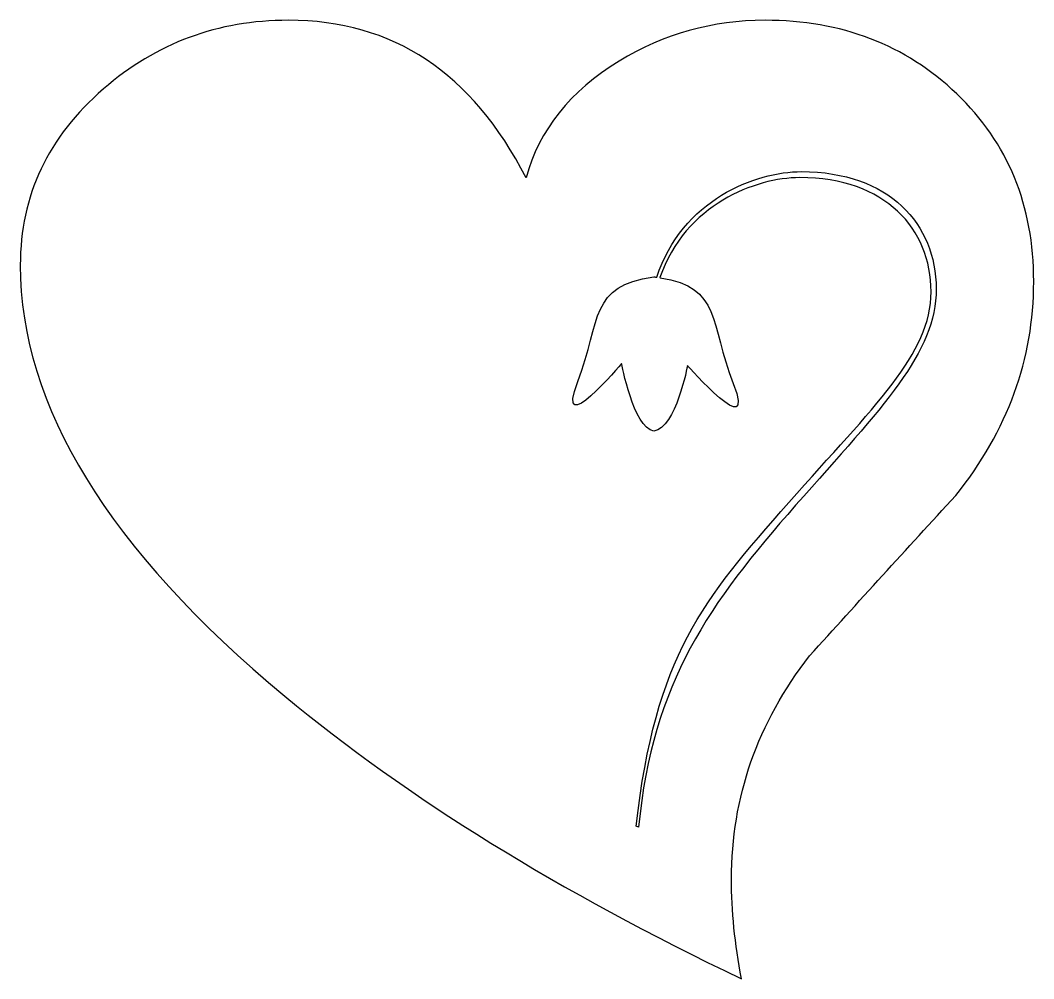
# Model space of a CAD drawing. Header units: centimetres. Extents: x -10.5 to 10.5, y -10 to 10.
import ezdxf

# ---------------------------------------------------------------- set-up
doc = ezdxf.new("R2010")
doc.units = ezdxf.units.CM
doc.header["$MEASUREMENT"] = 0
doc.layers.add('Camada 1', color=7, linetype='Continuous')

msp = doc.modelspace()

# ---------------------------------------------------------------- linework, layer by layer
at = {"layer": 'Camada 1'}
for points, knots in [([(-8.81649, 8.54707), (-7.71651, 9.50013), (-6.43389, 9.97635), (-4.96727, 9.97635), (-4.96727, 9.97635), (-2.78779, 9.97635), (-1.13793, 8.88307), (-0.01972, 6.69631), (-0.01972, 6.69631), (0.25338, 7.69278), (0.9001, 8.50304), (1.91748, 9.12532), (1.91748, 9.12532), (2.85243, 9.69243), (3.86375, 9.97635), (4.95394, 9.97635), (4.95394, 9.97635), (6.54837, 9.97635), (7.87901, 9.46499), (8.94576, 8.4442), (8.94576, 8.4442), (10.0137, 7.42251), (10.54731, 6.11944), (10.54731, 4.5348), (10.54731, 4.5348), (10.54731, 2.9223), (10.00703, 1.43862), (8.92441, 0.08244), (8.92441, 0.08244), (7.90497, -1.02598), (6.89111, -2.13913), (5.88085, -3.25647), (5.88085, -3.25647), (4.79706, -4.64881), (4.25636, -6.19832), (4.25636, -7.90065), (4.25636, -7.90065), (4.25636, -8.56057), (4.32618, -9.25312), (4.46197, -9.97633), (4.46197, -9.97633), (0.68097, -8.17198), (-2.48684, -6.21102), (-5.04051, -4.09414), (-5.04051, -4.09414), (-8.71121, -1.04333), (-10.54731, 1.94654), (-10.54731, 4.87815), (-10.54731, 4.87815), (-10.54731, 6.32537), (-9.96999, 7.54883), (-8.81649, 8.54707)], [0, 0, 0, 0, 0.07142857, 0.07142857, 0.07142857, 0.07142857, 0.14285714, 0.14285714, 0.14285714, 0.14285714, 0.21428571, 0.21428571, 0.21428571, 0.21428571, 0.28571429, 0.28571429, 0.28571429, 0.28571429, 0.35714286, 0.35714286, 0.35714286, 0.35714286, 0.42857143, 0.42857143, 0.42857143, 0.42857143, 0.5, 0.5, 0.5, 0.5, 0.57142857, 0.57142857, 0.57142857, 0.57142857, 0.64285714, 0.64285714, 0.64285714, 0.64285714, 0.71428571, 0.71428571, 0.71428571, 0.71428571, 0.78571429, 0.78571429, 0.78571429, 0.78571429, 0.85714286, 0.85714286, 0.85714286, 0.85714286, 1, 1, 1, 1]), ([(2.76581, 4.61973), (3.29598, 6.14881), (4.76355, 6.70063), (5.6794, 6.70063), (5.6794, 6.70063), (7.4605, 6.70063), (8.41059, 5.63179), (8.41059, 4.32544), (8.41059, 4.32544), (8.41059, 3.01906), (7.2296, 1.95456), (5.44834, -0.06437), (5.44834, -0.06437), (3.66695, -2.08298), (2.66865, -3.25757), (2.27334, -6.80241), (2.27334, -6.80241), (2.27334, -6.80241), (2.32287, -6.81781), (2.32287, -6.81781), (2.32287, -6.81781), (2.61034, -3.80807), (3.81229, -2.13775), (5.59177, -0.12131), (5.59177, -0.12131), (7.41972, 1.95054), (8.51642, 3.04708), (8.51642, 4.38769), (8.51642, 4.38769), (8.51642, 5.72828), (7.54143, 6.82514), (5.71364, 6.82514), (5.71364, 6.82514), (4.76106, 6.82514), (3.22695, 6.24345), (2.70218, 4.62558), (2.70218, 4.62558), (2.70218, 4.62558), (2.67734, 4.6304), (2.67734, 4.6304), (2.67734, 4.6304), (2.66422, 4.63207), (2.65093, 4.63371), (2.63749, 4.63529), (2.63749, 4.63529), (1.29838, 4.44061), (1.54714, 3.76084), (1.05671, 2.45346), (1.05671, 2.45346), (0.57334, 1.1646), (1.96987, 2.82946), (1.96987, 2.82946), (1.96987, 2.82946), (1.96987, 2.82946), (2.21138, 1.50027), (2.64151, 1.42346), (2.64151, 1.42346), (3.0977, 1.48677), (3.34088, 2.78911), (3.34088, 2.78911), (3.34088, 2.78911), (3.34088, 2.78911), (4.79577, 1.12427), (4.29227, 2.41311), (4.29227, 2.41311), (3.79843, 3.67684), (4.04639, 4.41696), (2.77481, 4.61656), (2.77481, 4.61656), (2.77481, 4.61656), (2.76581, 4.61973), (2.76581, 4.61973)], [0, 0, 0, 0, 0.05263158, 0.05263158, 0.05263158, 0.05263158, 0.10526316, 0.10526316, 0.10526316, 0.10526316, 0.15789474, 0.15789474, 0.15789474, 0.15789474, 0.21052632, 0.21052632, 0.21052632, 0.21052632, 0.26315789, 0.26315789, 0.26315789, 0.26315789, 0.31578947, 0.31578947, 0.31578947, 0.31578947, 0.36842105, 0.36842105, 0.36842105, 0.36842105, 0.42105263, 0.42105263, 0.42105263, 0.42105263, 0.47368421, 0.47368421, 0.47368421, 0.47368421, 0.52631579, 0.52631579, 0.52631579, 0.52631579, 0.57894737, 0.57894737, 0.57894737, 0.57894737, 0.63157895, 0.63157895, 0.63157895, 0.63157895, 0.68421053, 0.68421053, 0.68421053, 0.68421053, 0.73684211, 0.73684211, 0.73684211, 0.73684211, 0.78947368, 0.78947368, 0.78947368, 0.78947368, 0.84210526, 0.84210526, 0.84210526, 0.84210526, 0.89473684, 0.89473684, 0.89473684, 0.89473684, 1, 1, 1, 1]), ([(2.76581, 4.61973), (2.76581, 4.61973), (2.76581, 4.61973), (2.76581, 4.61973), (2.76581, 4.61973), (2.76581, 4.61973), (2.76581, 4.61973), (2.76581, 4.61973)], [0, 0, 0, 0, 0.33333333, 0.33333333, 0.33333333, 0.33333333, 1, 1, 1, 1])]:
    msp.add_open_spline(points, degree=3, knots=knots, dxfattribs=at)

doc.saveas('drawing.dxf')
